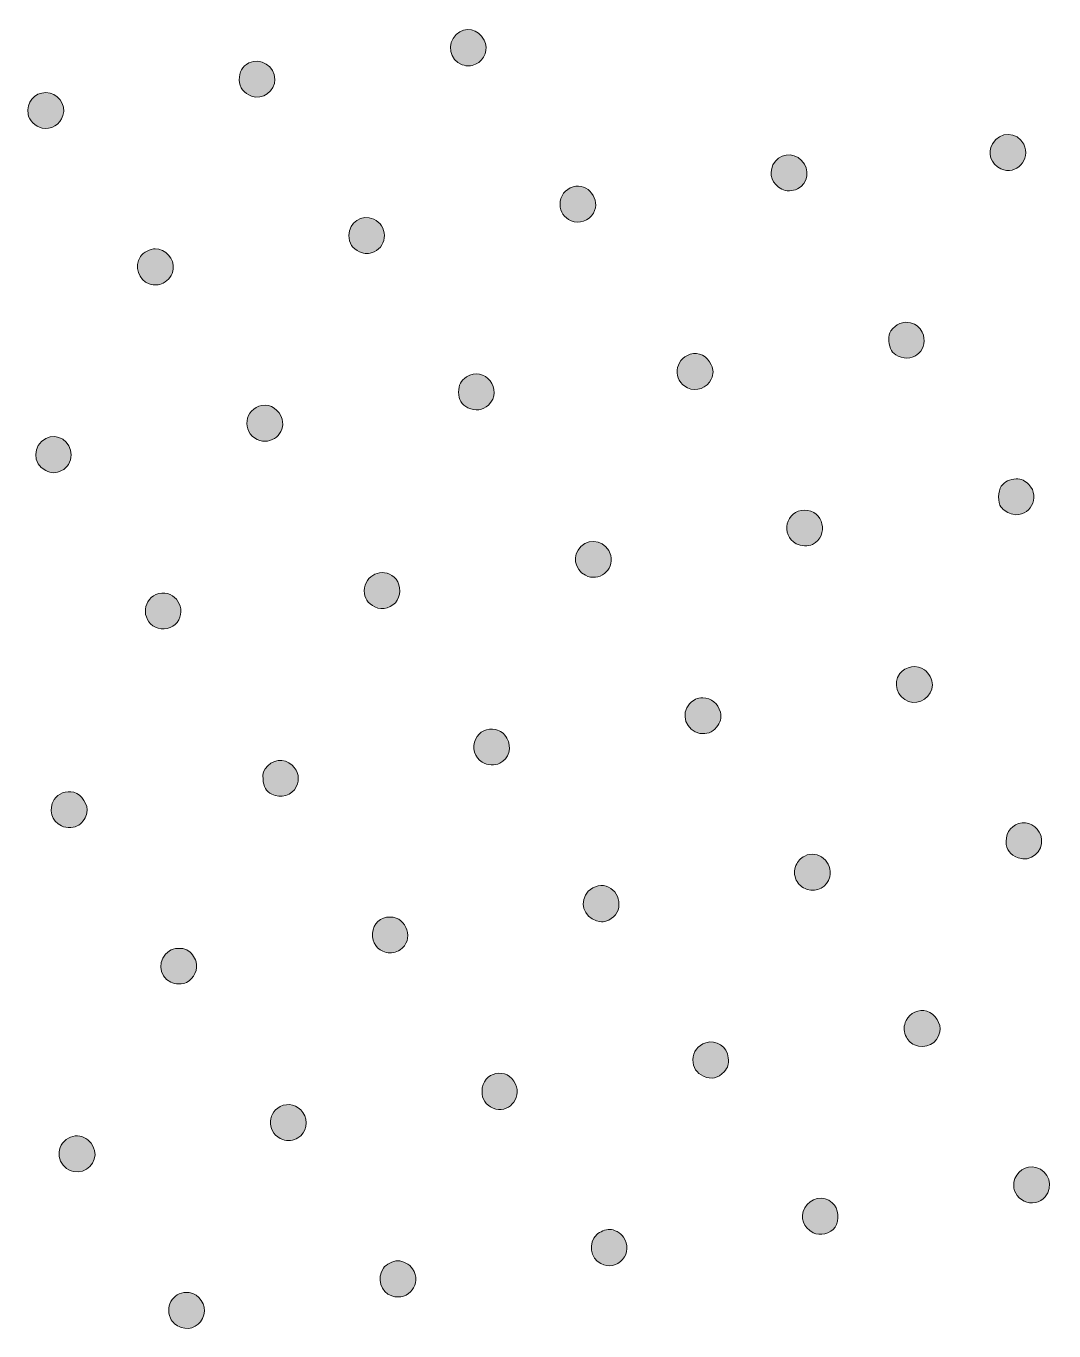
# Model space of a CAD drawing. Extents: x 0 to 500, y 2 to 498.
# Drawn here: x 139.9 to 234.7, y 100.2 to 220.6 of the extents above; entities that cross this region are included whole.
import ezdxf

# ---------------------------------------------------------------- set-up
doc = ezdxf.new("R2010")
doc.units = 0
doc.header["$MEASUREMENT"] = 0
doc.layers.add('LAYER_1', color=7, linetype='Continuous', lineweight=0)

# ---------------------------------------------------------------- blocks, each defined once
blk = doc.blocks.new('Block_0')
at = {"layer": 'LAYER_1', "true_color": 0x000000, "transparency": 33554687}
h = blk.add_hatch(color=18, dxfattribs=at)
h.dxf.hatch_style = 2
edge = h.paths.add_edge_path()
edge.add_spline(control_points=[(182.18, 219.28), (181.64, 220.33), (180.44, 220.56), (179.61, 219.78), (178.69, 218.93), (179, 217.42), (180.17, 217), (180.66, 216.83), (180.93, 216.84), (181.38, 217.04), (182.27, 217.45), (182.62, 218.43), (182.18, 219.28)], knot_values=[0, 0, 0, 0, 1, 1, 1, 2, 2, 2, 3, 3, 3, 4, 4, 4, 4], degree=3, periodic=0)
h = blk.add_hatch(color=18, dxfattribs=at)
h.dxf.hatch_style = 2
edge = h.paths.add_edge_path()
edge.add_spline(control_points=[(160.49, 217.16), (159.87, 216.85), (159.59, 216.34), (159.6, 215.59), (159.62, 214.9), (160.03, 214.35), (160.71, 214.1), (161.73, 213.72), (162.89, 214.55), (162.89, 215.65), (162.89, 216.87), (161.55, 217.7), (160.49, 217.16)], knot_values=[0, 0, 0, 0, 1, 1, 1, 2, 2, 2, 3, 3, 3, 4, 4, 4, 4], degree=3, periodic=0)
h = blk.add_hatch(color=18, dxfattribs=at)
h.dxf.hatch_style = 2
edge = h.paths.add_edge_path()
edge.add_spline(control_points=[(141.75, 214.43), (140.7, 214.43), (139.93, 213.5), (140.11, 212.45), (140.21, 211.86), (140.77, 211.31), (141.42, 211.15), (142.2, 210.96), (143.07, 211.48), (143.33, 212.31), (143.66, 213.32), (142.83, 214.43), (141.75, 214.43)], knot_values=[0, 0, 0, 0, 1, 1, 1, 2, 2, 2, 3, 3, 3, 4, 4, 4, 4], degree=3, periodic=0)
h = blk.add_hatch(color=18, dxfattribs=at)
h.dxf.hatch_style = 2
edge = h.paths.add_edge_path()
edge.add_spline(control_points=[(229.08, 209.7), (228.59, 208.84), (228.93, 207.83), (229.85, 207.4), (231.27, 206.75), (232.67, 208.25), (231.96, 209.66), (231.35, 210.85), (229.75, 210.88), (229.08, 209.7)], knot_values=[0, 0, 0, 0, 1, 1, 1, 2, 2, 2, 3, 3, 3, 3], degree=3, periodic=0)
h = blk.add_hatch(color=18, dxfattribs=at)
h.dxf.hatch_style = 2
edge = h.paths.add_edge_path()
edge.add_spline(control_points=[(211.47, 208.16), (210.68, 209), (209.3, 208.78), (208.83, 207.75), (208.43, 206.86), (208.74, 205.98), (209.64, 205.51), (210.02, 205.31), (210.65, 205.32), (211.08, 205.54), (212.07, 206.05), (212.26, 207.33), (211.47, 208.16)], knot_values=[0, 0, 0, 0, 1, 1, 1, 2, 2, 2, 3, 3, 3, 4, 4, 4, 4], degree=3, periodic=0)
h = blk.add_hatch(color=18, dxfattribs=at)
h.dxf.hatch_style = 2
edge = h.paths.add_edge_path()
edge.add_spline(control_points=[(190.4, 205.74), (189.64, 205.51), (189.19, 204.9), (189.19, 204.09), (189.19, 203.41), (189.54, 202.9), (190.22, 202.6), (190.94, 202.28), (191.87, 202.6), (192.27, 203.31), (192.97, 204.55), (191.74, 206.14), (190.4, 205.74)], knot_values=[0, 0, 0, 0, 1, 1, 1, 2, 2, 2, 3, 3, 3, 4, 4, 4, 4], degree=3, periodic=0)
h = blk.add_hatch(color=18, dxfattribs=at)
h.dxf.hatch_style = 2
edge = h.paths.add_edge_path()
edge.add_spline(control_points=[(172.03, 199.73), (173.31, 200.31), (173.29, 202.18), (172, 202.75), (170.9, 203.24), (169.7, 202.45), (169.71, 201.25), (169.72, 200.49), (170, 200.05), (170.7, 199.73), (170.7, 199.73), (170.7, 199.73), (170.7, 199.73), (171.18, 199.51), (171.54, 199.51), (172.03, 199.73)], knot_values=[0, 0, 0, 0, 1, 1, 1, 2, 2, 2, 3, 3, 3, 4, 4, 4, 5, 5, 5, 5], degree=3, periodic=0)
h = blk.add_hatch(color=18, dxfattribs=at)
h.dxf.hatch_style = 2
edge = h.paths.add_edge_path()
edge.add_spline(control_points=[(153.5, 198.15), (153.62, 199.06), (152.77, 200.02), (151.85, 200.02), (151.4, 200.02), (150.73, 199.67), (150.48, 199.29), (149.88, 198.4), (150.31, 197.09), (151.3, 196.77), (151.8, 196.62), (152.13, 196.64), (152.58, 196.85), (153.07, 197.09), (153.42, 197.58), (153.5, 198.15)], knot_values=[0, 0, 0, 0, 1, 1, 1, 2, 2, 2, 3, 3, 3, 4, 4, 4, 5, 5, 5, 5], degree=3, periodic=0)
h = blk.add_hatch(color=18, dxfattribs=at)
h.dxf.hatch_style = 2
edge = h.paths.add_edge_path()
edge.add_spline(control_points=[(221.52, 193.18), (220.83, 193.36), (220.16, 193.08), (219.71, 192.43), (219.52, 192.16), (219.5, 192.02), (219.53, 191.5), (219.57, 190.77), (219.79, 190.4), (220.37, 190.11), (221.84, 189.39), (223.3, 190.84), (222.59, 192.32), (222.36, 192.78), (222.05, 193.04), (221.52, 193.18)], knot_values=[0, 0, 0, 0, 1, 1, 1, 2, 2, 2, 3, 3, 3, 4, 4, 4, 5, 5, 5, 5], degree=3, periodic=0)
h = blk.add_hatch(color=18, dxfattribs=at)
h.dxf.hatch_style = 2
edge = h.paths.add_edge_path()
edge.add_spline(control_points=[(203.14, 189.31), (202.78, 190.12), (201.97, 190.52), (201.19, 190.28), (199.73, 189.85), (199.56, 187.82), (200.93, 187.19), (201.77, 186.79), (202.76, 187.15), (203.14, 187.99), (203.36, 188.47), (203.36, 188.83), (203.14, 189.31)], knot_values=[0, 0, 0, 0, 1, 1, 1, 2, 2, 2, 3, 3, 3, 4, 4, 4, 4], degree=3, periodic=0)
h = blk.add_hatch(color=18, dxfattribs=at)
h.dxf.hatch_style = 2
edge = h.paths.add_edge_path()
edge.add_spline(control_points=[(180.56, 188.19), (180.04, 187.85), (179.83, 187.44), (179.83, 186.79), (179.83, 186.08), (180.1, 185.64), (180.69, 185.34), (181.37, 185.01), (182.05, 185.1), (182.58, 185.59), (184.03, 186.95), (182.2, 189.3), (180.56, 188.19)], knot_values=[0, 0, 0, 0, 1, 1, 1, 2, 2, 2, 3, 3, 3, 4, 4, 4, 4], degree=3, periodic=0)
h = blk.add_hatch(color=18, dxfattribs=at)
h.dxf.hatch_style = 2
edge = h.paths.add_edge_path()
edge.add_spline(control_points=[(161.69, 185.56), (160.08, 185.27), (159.78, 183.09), (161.25, 182.42), (162.54, 181.83), (163.91, 182.96), (163.55, 184.3), (163.33, 185.13), (162.47, 185.71), (161.69, 185.56)], knot_values=[0, 0, 0, 0, 1, 1, 1, 2, 2, 2, 3, 3, 3, 3], degree=3, periodic=0)
h = blk.add_hatch(color=18, dxfattribs=at)
h.dxf.hatch_style = 2
edge = h.paths.add_edge_path()
edge.add_spline(control_points=[(143.21, 179.54), (143.75, 179.8), (144.08, 180.35), (144.08, 180.99), (144.08, 182.25), (142.83, 183.07), (141.75, 182.51), (140.51, 181.87), (140.51, 180.17), (141.74, 179.55), (141.74, 179.55), (141.74, 179.55), (141.74, 179.55), (142.26, 179.29), (142.69, 179.29), (143.21, 179.54)], knot_values=[0, 0, 0, 0, 1, 1, 1, 2, 2, 2, 3, 3, 3, 4, 4, 4, 5, 5, 5, 5], degree=3, periodic=0)
h = blk.add_hatch(color=18, dxfattribs=at)
h.dxf.hatch_style = 2
edge = h.paths.add_edge_path()
edge.add_spline(control_points=[(231.25, 178.78), (230.72, 178.78), (230.17, 178.51), (229.88, 178.1), (229.58, 177.68), (229.56, 176.59), (229.86, 176.19), (230.09, 175.88), (230.55, 175.6), (230.96, 175.51), (232.49, 175.19), (233.53, 177.1), (232.44, 178.25), (232.08, 178.63), (231.74, 178.78), (231.25, 178.78)], knot_values=[0, 0, 0, 0, 1, 1, 1, 2, 2, 2, 3, 3, 3, 4, 4, 4, 5, 5, 5, 5], degree=3, periodic=0)
h = blk.add_hatch(color=18, dxfattribs=at)
h.dxf.hatch_style = 2
edge = h.paths.add_edge_path()
edge.add_spline(control_points=[(211.74, 175.9), (210.03, 175.9), (209.46, 173.59), (210.98, 172.79), (211.39, 172.58), (212.11, 172.55), (212.48, 172.74), (214.03, 173.54), (213.48, 175.9), (211.74, 175.9)], knot_values=[0, 0, 0, 0, 1, 1, 1, 2, 2, 2, 3, 3, 3, 3], degree=3, periodic=0)
h = blk.add_hatch(color=18, dxfattribs=at)
h.dxf.hatch_style = 2
edge = h.paths.add_edge_path()
edge.add_spline(control_points=[(191.1, 172.54), (190.29, 171.73), (190.5, 170.43), (191.52, 169.89), (192.76, 169.23), (194.2, 170.35), (193.86, 171.72), (193.54, 172.99), (192.01, 173.45), (191.1, 172.54)], knot_values=[0, 0, 0, 0, 1, 1, 1, 2, 2, 2, 3, 3, 3, 3], degree=3, periodic=0)
h = blk.add_hatch(color=18, dxfattribs=at)
h.dxf.hatch_style = 2
edge = h.paths.add_edge_path()
edge.add_spline(control_points=[(173.87, 169.72), (172.82, 170.67), (171.14, 169.89), (171.13, 168.46), (171.13, 167.78), (171.43, 167.31), (172.11, 166.96), (172.79, 166.6), (173.77, 166.9), (174.17, 167.59), (174.56, 168.26), (174.43, 169.22), (173.87, 169.72)], knot_values=[0, 0, 0, 0, 1, 1, 1, 2, 2, 2, 3, 3, 3, 4, 4, 4, 4], degree=3, periodic=0)
h = blk.add_hatch(color=18, dxfattribs=at)
h.dxf.hatch_style = 2
edge = h.paths.add_edge_path()
edge.add_spline(control_points=[(152.18, 168.2), (150.68, 167.82), (150.48, 165.77), (151.87, 165.09), (152.53, 164.76), (153.43, 164.96), (153.86, 165.53), (154.82, 166.78), (153.68, 168.57), (152.18, 168.2)], knot_values=[0, 0, 0, 0, 1, 1, 1, 2, 2, 2, 3, 3, 3, 3], degree=3, periodic=0)
h = blk.add_hatch(color=18, dxfattribs=at)
h.dxf.hatch_style = 2
edge = h.paths.add_edge_path()
edge.add_spline(control_points=[(222.81, 161.16), (222.14, 161.67), (221.03, 161.5), (220.52, 160.81), (219.86, 159.93), (220.29, 158.62), (221.34, 158.23), (222.36, 157.87), (223.53, 158.7), (223.53, 159.78), (223.53, 160.23), (223.2, 160.87), (222.81, 161.16)], knot_values=[0, 0, 0, 0, 1, 1, 1, 2, 2, 2, 3, 3, 3, 4, 4, 4, 4], degree=3, periodic=0)
h = blk.add_hatch(color=18, dxfattribs=at)
h.dxf.hatch_style = 2
edge = h.paths.add_edge_path()
edge.add_spline(control_points=[(203.98, 157.24), (203.75, 158.08), (203.15, 158.57), (202.36, 158.57), (201.84, 158.57), (201.51, 158.42), (201.14, 158.03), (200.26, 157.1), (200.81, 155.51), (202.08, 155.3), (202.71, 155.19), (203.23, 155.38), (203.63, 155.86), (203.97, 156.25), (204.1, 156.79), (203.98, 157.24)], knot_values=[0, 0, 0, 0, 1, 1, 1, 2, 2, 2, 3, 3, 3, 4, 4, 4, 5, 5, 5, 5], degree=3, periodic=0)
h = blk.add_hatch(color=18, dxfattribs=at)
h.dxf.hatch_style = 2
edge = h.paths.add_edge_path()
edge.add_spline(control_points=[(184.29, 154.85), (184.01, 155.33), (183.72, 155.54), (183.23, 155.65), (182.48, 155.81), (181.71, 155.45), (181.41, 154.79), (181.04, 153.96), (181.29, 153.06), (182.01, 152.63), (182.48, 152.35), (183.15, 152.31), (183.64, 152.54), (184.45, 152.93), (184.77, 154.04), (184.29, 154.85)], knot_values=[0, 0, 0, 0, 1, 1, 1, 2, 2, 2, 3, 3, 3, 4, 4, 4, 5, 5, 5, 5], degree=3, periodic=0)
h = blk.add_hatch(color=18, dxfattribs=at)
h.dxf.hatch_style = 2
edge = h.paths.add_edge_path()
edge.add_spline(control_points=[(164.47, 152.36), (163.71, 153.07), (162.6, 152.92), (161.97, 152.01), (161.79, 151.74), (161.76, 151.6), (161.79, 151.08), (161.83, 150.37), (162.06, 149.96), (162.6, 149.68), (163.41, 149.25), (164.47, 149.57), (164.85, 150.36), (165.2, 151.09), (165.07, 151.8), (164.47, 152.36)], knot_values=[0, 0, 0, 0, 1, 1, 1, 2, 2, 2, 3, 3, 3, 4, 4, 4, 5, 5, 5, 5], degree=3, periodic=0)
h = blk.add_hatch(color=18, dxfattribs=at)
h.dxf.hatch_style = 2
edge = h.paths.add_edge_path()
edge.add_spline(control_points=[(145.55, 147.97), (145.69, 148.71), (145.08, 149.65), (144.33, 149.86), (143.65, 150.05), (142.86, 149.76), (142.51, 149.18), (141.97, 148.29), (142.29, 147.18), (143.19, 146.76), (143.68, 146.53), (144.45, 146.57), (144.81, 146.84), (145.16, 147.1), (145.47, 147.58), (145.55, 147.97)], knot_values=[0, 0, 0, 0, 1, 1, 1, 2, 2, 2, 3, 3, 3, 4, 4, 4, 5, 5, 5, 5], degree=3, periodic=0)
h = blk.add_hatch(color=18, dxfattribs=at)
h.dxf.hatch_style = 2
edge = h.paths.add_edge_path()
edge.add_spline(control_points=[(231.8, 147.03), (230.92, 146.93), (230.32, 146.23), (230.33, 145.31), (230.34, 144.58), (230.69, 144.11), (231.44, 143.81), (232.56, 143.38), (233.77, 144.36), (233.61, 145.58), (233.49, 146.46), (232.66, 147.13), (231.8, 147.03)], knot_values=[0, 0, 0, 0, 1, 1, 1, 2, 2, 2, 3, 3, 3, 4, 4, 4, 4], degree=3, periodic=0)
h = blk.add_hatch(color=18, dxfattribs=at)
h.dxf.hatch_style = 2
edge = h.paths.add_edge_path()
edge.add_spline(control_points=[(211.76, 143.98), (211.33, 143.76), (211.14, 143.55), (210.95, 143.1), (210.76, 142.65), (210.77, 142.23), (210.98, 141.76), (211.17, 141.36), (211.5, 141.07), (211.98, 140.9), (212.86, 140.59), (213.84, 141.13), (214.07, 142.06), (214.41, 143.41), (212.98, 144.6), (211.76, 143.98)], knot_values=[0, 0, 0, 0, 1, 1, 1, 2, 2, 2, 3, 3, 3, 4, 4, 4, 5, 5, 5, 5], degree=3, periodic=0)
h = blk.add_hatch(color=18, dxfattribs=at)
h.dxf.hatch_style = 2
edge = h.paths.add_edge_path()
edge.add_spline(control_points=[(194.62, 139.51), (194.62, 140.23), (194.27, 140.8), (193.66, 141.12), (193.11, 141.41), (192.26, 141.23), (191.79, 140.73), (190.93, 139.81), (191.34, 138.34), (192.56, 138), (192.99, 137.87), (193.02, 137.87), (193.42, 137.98), (194.14, 138.18), (194.62, 138.79), (194.62, 139.51)], knot_values=[0, 0, 0, 0, 1, 1, 1, 2, 2, 2, 3, 3, 3, 4, 4, 4, 5, 5, 5, 5], degree=3, periodic=0)
h = blk.add_hatch(color=18, dxfattribs=at)
h.dxf.hatch_style = 2
edge = h.paths.add_edge_path()
edge.add_spline(control_points=[(173.52, 138.35), (172.6, 138.35), (171.96, 137.76), (171.9, 136.86), (171.83, 135.95), (172.3, 135.29), (173.15, 135.09), (173.63, 134.99), (174, 135.05), (174.43, 135.33), (175.76, 136.18), (175.09, 138.35), (173.52, 138.35)], knot_values=[0, 0, 0, 0, 1, 1, 1, 2, 2, 2, 3, 3, 3, 4, 4, 4, 4], degree=3, periodic=0)
h = blk.add_hatch(color=18, dxfattribs=at)
h.dxf.hatch_style = 2
edge = h.paths.add_edge_path()
edge.add_spline(control_points=[(155.61, 134.22), (155.48, 134.67), (155.12, 135.13), (154.75, 135.32), (154.33, 135.53), (153.53, 135.49), (153.15, 135.24), (152.05, 134.5), (152.11, 132.91), (153.28, 132.33), (153.66, 132.15), (154.4, 132.13), (154.73, 132.31), (155.43, 132.68), (155.82, 133.52), (155.61, 134.22)], knot_values=[0, 0, 0, 0, 1, 1, 1, 2, 2, 2, 3, 3, 3, 4, 4, 4, 5, 5, 5, 5], degree=3, periodic=0)
h = blk.add_hatch(color=18, dxfattribs=at)
h.dxf.hatch_style = 2
edge = h.paths.add_edge_path()
edge.add_spline(control_points=[(223.03, 129.66), (222.26, 129.87), (221.46, 129.51), (221.11, 128.79), (220.88, 128.3), (220.86, 127.9), (221.06, 127.43), (221.25, 126.97), (221.45, 126.76), (221.89, 126.55), (222.88, 126.1), (224.01, 126.68), (224.23, 127.75), (224.38, 128.48), (223.76, 129.46), (223.03, 129.66)], knot_values=[0, 0, 0, 0, 1, 1, 1, 2, 2, 2, 3, 3, 3, 4, 4, 4, 5, 5, 5, 5], degree=3, periodic=0)
h = blk.add_hatch(color=18, dxfattribs=at)
h.dxf.hatch_style = 2
edge = h.paths.add_edge_path()
edge.add_spline(control_points=[(204.7, 125.35), (204.6, 126.39), (203.59, 127.07), (202.63, 126.75), (201.9, 126.51), (201.45, 125.91), (201.45, 125.17), (201.45, 124.46), (201.77, 123.96), (202.43, 123.65), (203.14, 123.33), (203.8, 123.47), (204.33, 124.07), (204.69, 124.48), (204.76, 124.74), (204.7, 125.35)], knot_values=[0, 0, 0, 0, 1, 1, 1, 2, 2, 2, 3, 3, 3, 4, 4, 4, 5, 5, 5, 5], degree=3, periodic=0)
h = blk.add_hatch(color=18, dxfattribs=at)
h.dxf.hatch_style = 2
edge = h.paths.add_edge_path()
edge.add_spline(control_points=[(181.99, 122.28), (181.98, 121.53), (182.32, 121.03), (183.01, 120.72), (184.35, 120.14), (185.7, 121.57), (185.09, 122.93), (184.37, 124.58), (181.99, 124.08), (181.99, 122.28)], knot_values=[0, 0, 0, 0, 1, 1, 1, 2, 2, 2, 3, 3, 3, 3], degree=3, periodic=0)
h = blk.add_hatch(color=18, dxfattribs=at)
h.dxf.hatch_style = 2
edge = h.paths.add_edge_path()
edge.add_spline(control_points=[(165.47, 120.3), (164.96, 121.02), (164.12, 121.24), (163.37, 120.86), (162.06, 120.19), (162.2, 118.32), (163.61, 117.81), (164.05, 117.65), (164.6, 117.71), (165.01, 117.96), (165.78, 118.44), (166, 119.55), (165.47, 120.3)], knot_values=[0, 0, 0, 0, 1, 1, 1, 2, 2, 2, 3, 3, 3, 4, 4, 4, 4], degree=3, periodic=0)
h = blk.add_hatch(color=18, dxfattribs=at)
h.dxf.hatch_style = 2
edge = h.paths.add_edge_path()
edge.add_spline(control_points=[(143.45, 117.65), (142.52, 116.75), (143.01, 115.16), (144.31, 114.87), (145.43, 114.61), (146.54, 115.72), (146.24, 116.81), (145.88, 118.16), (144.43, 118.59), (143.45, 117.65)], knot_values=[0, 0, 0, 0, 1, 1, 1, 2, 2, 2, 3, 3, 3, 3], degree=3, periodic=0)
h = blk.add_hatch(color=18, dxfattribs=at)
h.dxf.hatch_style = 2
edge = h.paths.add_edge_path()
edge.add_spline(control_points=[(233.08, 115.24), (232.18, 115.48), (231.21, 114.83), (231.06, 113.88), (230.94, 113.13), (231.28, 112.5), (232, 112.12), (232.61, 111.8), (233.49, 111.98), (233.94, 112.52), (234.74, 113.47), (234.28, 114.92), (233.08, 115.24)], knot_values=[0, 0, 0, 0, 1, 1, 1, 2, 2, 2, 3, 3, 3, 4, 4, 4, 4], degree=3, periodic=0)
h = blk.add_hatch(color=18, dxfattribs=at)
h.dxf.hatch_style = 2
edge = h.paths.add_edge_path()
edge.add_spline(control_points=[(214.3, 111.99), (213.51, 112.7), (212.25, 112.46), (211.76, 111.5), (211.31, 110.6), (211.61, 109.71), (212.54, 109.22), (213.17, 108.89), (214.13, 109.13), (214.56, 109.74), (215, 110.35), (214.87, 111.47), (214.3, 111.99)], knot_values=[0, 0, 0, 0, 1, 1, 1, 2, 2, 2, 3, 3, 3, 4, 4, 4, 4], degree=3, periodic=0)
h = blk.add_hatch(color=18, dxfattribs=at)
h.dxf.hatch_style = 2
edge = h.paths.add_edge_path()
edge.add_spline(control_points=[(195.04, 108.8), (194.77, 109.2), (194.19, 109.53), (193.75, 109.53), (193.41, 109.53), (192.85, 109.3), (192.57, 109.04), (191.77, 108.29), (191.98, 106.84), (192.95, 106.37), (193.7, 106.01), (194.43, 106.15), (194.96, 106.76), (195.46, 107.33), (195.49, 108.11), (195.04, 108.8)], knot_values=[0, 0, 0, 0, 1, 1, 1, 2, 2, 2, 3, 3, 3, 4, 4, 4, 5, 5, 5, 5], degree=3, periodic=0)
h = blk.add_hatch(color=18, dxfattribs=at)
h.dxf.hatch_style = 2
edge = h.paths.add_edge_path()
edge.add_spline(control_points=[(174.22, 106.63), (173.79, 106.63), (173.14, 106.3), (172.9, 105.96), (172.26, 105.06), (172.66, 103.7), (173.66, 103.38), (175.24, 102.88), (176.48, 104.52), (175.58, 105.9), (175.32, 106.29), (174.68, 106.63), (174.22, 106.63)], knot_values=[0, 0, 0, 0, 1, 1, 1, 2, 2, 2, 3, 3, 3, 4, 4, 4, 4], degree=3, periodic=0)
h = blk.add_hatch(color=18, dxfattribs=at)
h.dxf.hatch_style = 2
edge = h.paths.add_edge_path()
edge.add_spline(control_points=[(154.96, 103.7), (153.66, 103.88), (152.7, 102.55), (153.25, 101.34), (153.43, 100.93), (153.76, 100.65), (154.24, 100.48), (155.14, 100.16), (156.08, 100.68), (156.33, 101.64), (156.58, 102.56), (155.9, 103.58), (154.96, 103.7)], knot_values=[0, 0, 0, 0, 1, 1, 1, 2, 2, 2, 3, 3, 3, 4, 4, 4, 4], degree=3, periodic=0)
at = {"layer": 'LAYER_1'}
for points, knots in [([(182.18, 219.28), (181.64, 220.33), (180.44, 220.56), (179.61, 219.78), (178.69, 218.93), (179, 217.42), (180.17, 217), (180.66, 216.83), (180.93, 216.84), (181.38, 217.04), (182.27, 217.45), (182.62, 218.43), (182.18, 219.28)], [0, 0, 0, 0, 1, 1, 1, 2, 2, 2, 3, 3, 3, 4, 4, 4, 4]), ([(160.49, 217.16), (159.87, 216.85), (159.59, 216.34), (159.6, 215.59), (159.62, 214.9), (160.03, 214.35), (160.71, 214.1), (161.73, 213.72), (162.89, 214.55), (162.89, 215.65), (162.89, 216.87), (161.55, 217.7), (160.49, 217.16)], [0, 0, 0, 0, 1, 1, 1, 2, 2, 2, 3, 3, 3, 4, 4, 4, 4]), ([(141.75, 214.43), (140.7, 214.43), (139.93, 213.5), (140.11, 212.45), (140.21, 211.86), (140.77, 211.31), (141.42, 211.15), (142.2, 210.96), (143.07, 211.48), (143.33, 212.31), (143.66, 213.32), (142.83, 214.43), (141.75, 214.43)], [0, 0, 0, 0, 1, 1, 1, 2, 2, 2, 3, 3, 3, 4, 4, 4, 4]), ([(229.08, 209.7), (228.59, 208.84), (228.93, 207.83), (229.85, 207.4), (231.27, 206.75), (232.67, 208.25), (231.96, 209.66), (231.35, 210.85), (229.75, 210.88), (229.08, 209.7)], [0, 0, 0, 0, 1, 1, 1, 2, 2, 2, 3, 3, 3, 3]), ([(211.47, 208.16), (210.68, 209), (209.3, 208.78), (208.83, 207.75), (208.43, 206.86), (208.74, 205.98), (209.64, 205.51), (210.02, 205.31), (210.65, 205.32), (211.08, 205.54), (212.07, 206.05), (212.26, 207.33), (211.47, 208.16)], [0, 0, 0, 0, 1, 1, 1, 2, 2, 2, 3, 3, 3, 4, 4, 4, 4]), ([(190.4, 205.74), (189.64, 205.51), (189.19, 204.9), (189.19, 204.09), (189.19, 203.41), (189.54, 202.9), (190.22, 202.6), (190.94, 202.28), (191.87, 202.6), (192.27, 203.31), (192.97, 204.55), (191.74, 206.14), (190.4, 205.74)], [0, 0, 0, 0, 1, 1, 1, 2, 2, 2, 3, 3, 3, 4, 4, 4, 4]), ([(172.03, 199.73), (173.31, 200.31), (173.29, 202.18), (172, 202.75), (170.9, 203.24), (169.7, 202.45), (169.71, 201.25), (169.72, 200.49), (170, 200.05), (170.7, 199.73), (170.7, 199.73), (170.7, 199.73), (170.7, 199.73), (171.18, 199.51), (171.54, 199.51), (172.03, 199.73)], [0, 0, 0, 0, 1, 1, 1, 2, 2, 2, 3, 3, 3, 4, 4, 4, 5, 5, 5, 5]), ([(153.5, 198.15), (153.62, 199.06), (152.77, 200.02), (151.85, 200.02), (151.4, 200.02), (150.73, 199.67), (150.48, 199.29), (149.88, 198.4), (150.31, 197.09), (151.3, 196.77), (151.8, 196.62), (152.13, 196.64), (152.58, 196.85), (153.07, 197.09), (153.42, 197.58), (153.5, 198.15)], [0, 0, 0, 0, 1, 1, 1, 2, 2, 2, 3, 3, 3, 4, 4, 4, 5, 5, 5, 5]), ([(221.52, 193.18), (220.83, 193.36), (220.16, 193.08), (219.71, 192.43), (219.52, 192.16), (219.5, 192.02), (219.53, 191.5), (219.57, 190.77), (219.79, 190.4), (220.37, 190.11), (221.84, 189.39), (223.3, 190.84), (222.59, 192.32), (222.36, 192.78), (222.05, 193.04), (221.52, 193.18)], [0, 0, 0, 0, 1, 1, 1, 2, 2, 2, 3, 3, 3, 4, 4, 4, 5, 5, 5, 5]), ([(203.14, 189.31), (202.78, 190.12), (201.97, 190.52), (201.19, 190.28), (199.73, 189.85), (199.56, 187.82), (200.93, 187.19), (201.77, 186.79), (202.76, 187.15), (203.14, 187.99), (203.36, 188.47), (203.36, 188.83), (203.14, 189.31)], [0, 0, 0, 0, 1, 1, 1, 2, 2, 2, 3, 3, 3, 4, 4, 4, 4]), ([(180.56, 188.19), (180.04, 187.85), (179.83, 187.44), (179.83, 186.79), (179.83, 186.08), (180.1, 185.64), (180.69, 185.34), (181.37, 185.01), (182.05, 185.1), (182.58, 185.59), (184.03, 186.95), (182.2, 189.3), (180.56, 188.19)], [0, 0, 0, 0, 1, 1, 1, 2, 2, 2, 3, 3, 3, 4, 4, 4, 4]), ([(161.69, 185.56), (160.08, 185.27), (159.78, 183.09), (161.25, 182.42), (162.54, 181.83), (163.91, 182.96), (163.55, 184.3), (163.33, 185.13), (162.47, 185.71), (161.69, 185.56)], [0, 0, 0, 0, 1, 1, 1, 2, 2, 2, 3, 3, 3, 3]), ([(143.21, 179.54), (143.75, 179.8), (144.08, 180.35), (144.08, 180.99), (144.08, 182.25), (142.83, 183.07), (141.75, 182.51), (140.51, 181.87), (140.51, 180.17), (141.74, 179.55), (141.74, 179.55), (141.74, 179.55), (141.74, 179.55), (142.26, 179.29), (142.69, 179.29), (143.21, 179.54)], [0, 0, 0, 0, 1, 1, 1, 2, 2, 2, 3, 3, 3, 4, 4, 4, 5, 5, 5, 5]), ([(231.25, 178.78), (230.72, 178.78), (230.17, 178.51), (229.88, 178.1), (229.58, 177.68), (229.56, 176.59), (229.86, 176.19), (230.09, 175.88), (230.55, 175.6), (230.96, 175.51), (232.49, 175.19), (233.53, 177.1), (232.44, 178.25), (232.08, 178.63), (231.74, 178.78), (231.25, 178.78)], [0, 0, 0, 0, 1, 1, 1, 2, 2, 2, 3, 3, 3, 4, 4, 4, 5, 5, 5, 5]), ([(211.74, 175.9), (210.03, 175.9), (209.46, 173.59), (210.98, 172.79), (211.39, 172.58), (212.11, 172.55), (212.48, 172.74), (214.03, 173.54), (213.48, 175.9), (211.74, 175.9)], [0, 0, 0, 0, 1, 1, 1, 2, 2, 2, 3, 3, 3, 3]), ([(191.1, 172.54), (190.29, 171.73), (190.5, 170.43), (191.52, 169.89), (192.76, 169.23), (194.2, 170.35), (193.86, 171.72), (193.54, 172.99), (192.01, 173.45), (191.1, 172.54)], [0, 0, 0, 0, 1, 1, 1, 2, 2, 2, 3, 3, 3, 3]), ([(173.87, 169.72), (172.82, 170.67), (171.14, 169.89), (171.13, 168.46), (171.13, 167.78), (171.43, 167.31), (172.11, 166.96), (172.79, 166.6), (173.77, 166.9), (174.17, 167.59), (174.56, 168.26), (174.43, 169.22), (173.87, 169.72)], [0, 0, 0, 0, 1, 1, 1, 2, 2, 2, 3, 3, 3, 4, 4, 4, 4]), ([(152.18, 168.2), (150.68, 167.82), (150.48, 165.77), (151.87, 165.09), (152.53, 164.76), (153.43, 164.96), (153.86, 165.53), (154.82, 166.78), (153.68, 168.57), (152.18, 168.2)], [0, 0, 0, 0, 1, 1, 1, 2, 2, 2, 3, 3, 3, 3]), ([(222.81, 161.16), (222.14, 161.67), (221.03, 161.5), (220.52, 160.81), (219.86, 159.93), (220.29, 158.62), (221.34, 158.23), (222.36, 157.87), (223.53, 158.7), (223.53, 159.78), (223.53, 160.23), (223.2, 160.87), (222.81, 161.16)], [0, 0, 0, 0, 1, 1, 1, 2, 2, 2, 3, 3, 3, 4, 4, 4, 4]), ([(203.98, 157.24), (203.75, 158.08), (203.15, 158.57), (202.36, 158.57), (201.84, 158.57), (201.51, 158.42), (201.14, 158.03), (200.26, 157.1), (200.81, 155.51), (202.08, 155.3), (202.71, 155.19), (203.23, 155.38), (203.63, 155.86), (203.97, 156.25), (204.1, 156.79), (203.98, 157.24)], [0, 0, 0, 0, 1, 1, 1, 2, 2, 2, 3, 3, 3, 4, 4, 4, 5, 5, 5, 5]), ([(184.29, 154.85), (184.01, 155.33), (183.72, 155.54), (183.23, 155.65), (182.48, 155.81), (181.71, 155.45), (181.41, 154.79), (181.04, 153.96), (181.29, 153.06), (182.01, 152.63), (182.48, 152.35), (183.15, 152.31), (183.64, 152.54), (184.45, 152.93), (184.77, 154.04), (184.29, 154.85)], [0, 0, 0, 0, 1, 1, 1, 2, 2, 2, 3, 3, 3, 4, 4, 4, 5, 5, 5, 5]), ([(164.47, 152.36), (163.71, 153.07), (162.6, 152.92), (161.97, 152.01), (161.79, 151.74), (161.76, 151.6), (161.79, 151.08), (161.83, 150.37), (162.06, 149.96), (162.6, 149.68), (163.41, 149.25), (164.47, 149.57), (164.85, 150.36), (165.2, 151.09), (165.07, 151.8), (164.47, 152.36)], [0, 0, 0, 0, 1, 1, 1, 2, 2, 2, 3, 3, 3, 4, 4, 4, 5, 5, 5, 5]), ([(145.55, 147.97), (145.69, 148.71), (145.08, 149.65), (144.33, 149.86), (143.65, 150.05), (142.86, 149.76), (142.51, 149.18), (141.97, 148.29), (142.29, 147.18), (143.19, 146.76), (143.68, 146.53), (144.45, 146.57), (144.81, 146.84), (145.16, 147.1), (145.47, 147.58), (145.55, 147.97)], [0, 0, 0, 0, 1, 1, 1, 2, 2, 2, 3, 3, 3, 4, 4, 4, 5, 5, 5, 5]), ([(231.8, 147.03), (230.92, 146.93), (230.32, 146.23), (230.33, 145.31), (230.34, 144.58), (230.69, 144.11), (231.44, 143.81), (232.56, 143.38), (233.77, 144.36), (233.61, 145.58), (233.49, 146.46), (232.66, 147.13), (231.8, 147.03)], [0, 0, 0, 0, 1, 1, 1, 2, 2, 2, 3, 3, 3, 4, 4, 4, 4]), ([(211.76, 143.98), (211.33, 143.76), (211.14, 143.55), (210.95, 143.1), (210.76, 142.65), (210.77, 142.23), (210.98, 141.76), (211.17, 141.36), (211.5, 141.07), (211.98, 140.9), (212.86, 140.59), (213.84, 141.13), (214.07, 142.06), (214.41, 143.41), (212.98, 144.6), (211.76, 143.98)], [0, 0, 0, 0, 1, 1, 1, 2, 2, 2, 3, 3, 3, 4, 4, 4, 5, 5, 5, 5]), ([(194.62, 139.51), (194.62, 140.23), (194.27, 140.8), (193.66, 141.12), (193.11, 141.41), (192.26, 141.23), (191.79, 140.73), (190.93, 139.81), (191.34, 138.34), (192.56, 138), (192.99, 137.87), (193.02, 137.87), (193.42, 137.98), (194.14, 138.18), (194.62, 138.79), (194.62, 139.51)], [0, 0, 0, 0, 1, 1, 1, 2, 2, 2, 3, 3, 3, 4, 4, 4, 5, 5, 5, 5]), ([(173.52, 138.35), (172.6, 138.35), (171.96, 137.76), (171.9, 136.86), (171.83, 135.95), (172.3, 135.29), (173.15, 135.09), (173.63, 134.99), (174, 135.05), (174.43, 135.33), (175.76, 136.18), (175.09, 138.35), (173.52, 138.35)], [0, 0, 0, 0, 1, 1, 1, 2, 2, 2, 3, 3, 3, 4, 4, 4, 4]), ([(155.61, 134.22), (155.48, 134.67), (155.12, 135.13), (154.75, 135.32), (154.33, 135.53), (153.53, 135.49), (153.15, 135.24), (152.05, 134.5), (152.11, 132.91), (153.28, 132.33), (153.66, 132.15), (154.4, 132.13), (154.73, 132.31), (155.43, 132.68), (155.82, 133.52), (155.61, 134.22)], [0, 0, 0, 0, 1, 1, 1, 2, 2, 2, 3, 3, 3, 4, 4, 4, 5, 5, 5, 5]), ([(223.03, 129.66), (222.26, 129.87), (221.46, 129.51), (221.11, 128.79), (220.88, 128.3), (220.86, 127.9), (221.06, 127.43), (221.25, 126.97), (221.45, 126.76), (221.89, 126.55), (222.88, 126.1), (224.01, 126.68), (224.23, 127.75), (224.38, 128.48), (223.76, 129.46), (223.03, 129.66)], [0, 0, 0, 0, 1, 1, 1, 2, 2, 2, 3, 3, 3, 4, 4, 4, 5, 5, 5, 5]), ([(204.7, 125.35), (204.6, 126.39), (203.59, 127.07), (202.63, 126.75), (201.9, 126.51), (201.45, 125.91), (201.45, 125.17), (201.45, 124.46), (201.77, 123.96), (202.43, 123.65), (203.14, 123.33), (203.8, 123.47), (204.33, 124.07), (204.69, 124.48), (204.76, 124.74), (204.7, 125.35)], [0, 0, 0, 0, 1, 1, 1, 2, 2, 2, 3, 3, 3, 4, 4, 4, 5, 5, 5, 5]), ([(181.99, 122.28), (181.98, 121.53), (182.32, 121.03), (183.01, 120.72), (184.35, 120.14), (185.7, 121.57), (185.09, 122.93), (184.37, 124.58), (181.99, 124.08), (181.99, 122.28)], [0, 0, 0, 0, 1, 1, 1, 2, 2, 2, 3, 3, 3, 3]), ([(165.47, 120.3), (164.96, 121.02), (164.12, 121.24), (163.37, 120.86), (162.06, 120.19), (162.2, 118.32), (163.61, 117.81), (164.05, 117.65), (164.6, 117.71), (165.01, 117.96), (165.78, 118.44), (166, 119.55), (165.47, 120.3)], [0, 0, 0, 0, 1, 1, 1, 2, 2, 2, 3, 3, 3, 4, 4, 4, 4]), ([(143.45, 117.65), (142.52, 116.75), (143.01, 115.16), (144.31, 114.87), (145.43, 114.61), (146.54, 115.72), (146.24, 116.81), (145.88, 118.16), (144.43, 118.59), (143.45, 117.65)], [0, 0, 0, 0, 1, 1, 1, 2, 2, 2, 3, 3, 3, 3]), ([(233.08, 115.24), (232.18, 115.48), (231.21, 114.83), (231.06, 113.88), (230.94, 113.13), (231.28, 112.5), (232, 112.12), (232.61, 111.8), (233.49, 111.98), (233.94, 112.52), (234.74, 113.47), (234.28, 114.92), (233.08, 115.24)], [0, 0, 0, 0, 1, 1, 1, 2, 2, 2, 3, 3, 3, 4, 4, 4, 4]), ([(214.3, 111.99), (213.51, 112.7), (212.25, 112.46), (211.76, 111.5), (211.31, 110.6), (211.61, 109.71), (212.54, 109.22), (213.17, 108.89), (214.13, 109.13), (214.56, 109.74), (215, 110.35), (214.87, 111.47), (214.3, 111.99)], [0, 0, 0, 0, 1, 1, 1, 2, 2, 2, 3, 3, 3, 4, 4, 4, 4]), ([(195.04, 108.8), (194.77, 109.2), (194.19, 109.53), (193.75, 109.53), (193.41, 109.53), (192.85, 109.3), (192.57, 109.04), (191.77, 108.29), (191.98, 106.84), (192.95, 106.37), (193.7, 106.01), (194.43, 106.15), (194.96, 106.76), (195.46, 107.33), (195.49, 108.11), (195.04, 108.8)], [0, 0, 0, 0, 1, 1, 1, 2, 2, 2, 3, 3, 3, 4, 4, 4, 5, 5, 5, 5]), ([(174.22, 106.63), (173.79, 106.63), (173.14, 106.3), (172.9, 105.96), (172.26, 105.06), (172.66, 103.7), (173.66, 103.38), (175.24, 102.88), (176.48, 104.52), (175.58, 105.9), (175.32, 106.29), (174.68, 106.63), (174.22, 106.63)], [0, 0, 0, 0, 1, 1, 1, 2, 2, 2, 3, 3, 3, 4, 4, 4, 4]), ([(154.96, 103.7), (153.66, 103.88), (152.7, 102.55), (153.25, 101.34), (153.43, 100.93), (153.76, 100.65), (154.24, 100.48), (155.14, 100.16), (156.08, 100.68), (156.33, 101.64), (156.58, 102.56), (155.9, 103.58), (154.96, 103.7)], [0, 0, 0, 0, 1, 1, 1, 2, 2, 2, 3, 3, 3, 4, 4, 4, 4])]:
    blk.add_open_spline(points, degree=3, knots=knots, dxfattribs=at)

msp = doc.modelspace()

# ---------------------------------------------------------------- block references
at = {"layer": 'LAYER_1'}
msp.add_blockref('Block_0', (0, 0), dxfattribs=at)

doc.saveas('drawing.dxf')
